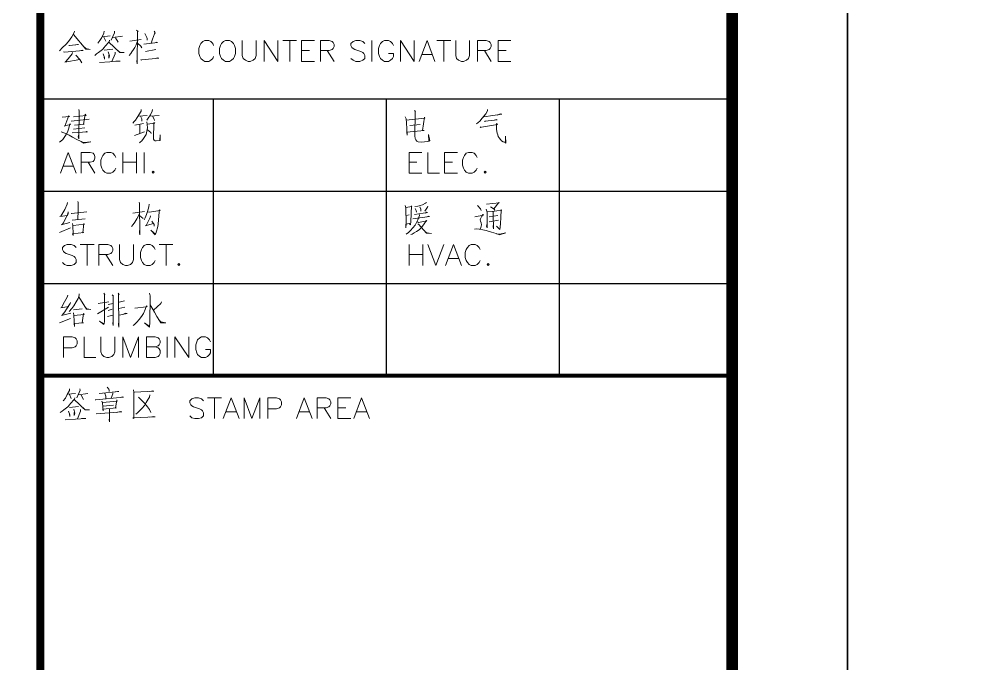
# Model space of a CAD drawing. Extents: x -9422388 to 15610651, y -1992469 to 953794.
# Drawn here: x -2899156 to -2890749, y -254683 to -249094 of the extents above; entities that cross this region are included whole.
import ezdxf

# ---------------------------------------------------------------- set-up
doc = ezdxf.new("R2010")
doc.units = 0
doc.header["$LTSCALE"] = 1000
doc.layers.add('PUB_TITLE', color=4, linetype='Continuous')

# ---------------------------------------------------------------- blocks, each defined once
blk = doc.blocks.new('TQ')
at = {"layer": 'PUB_TITLE'}
for points, const_width in [([(1746756.1, -758772.5), (1746756.1, -798756.5)], 48.8), ([(1746756.1, -764345.2), (1750935.6, -764345.2)], 24.4)]:
    blk.add_lwpolyline(points, dxfattribs=dict(at, const_width=const_width))
blk.add_lwpolyline([(1746756.1, -798756.5), (1750935.6, -798756.5), (1750935.6, -758772.5), (1746756.1, -758772.5)], close=True, dxfattribs=at)
at = {"layer": 'PUB_TITLE', "color": 140, "lineweight": 0}
for points in [[(1746963.3, -762263.5), (1746962, -762271.3), (1746947, -762298.1), (1746927.4, -762326.2), (1746911, -762343.9), (1746891.4, -762363.5), (1746871.8, -762381.8)], [(1747143.1, -762264.8), (1747141.1, -762276.5), (1747128, -762301.4), (1747116.3, -762321), (1747103.2, -762337.3)], [(1747203.8, -762264.8), (1747205.1, -762273.3), (1747185.5, -762319)], [(1747338.5, -762256.9), (1747347, -762266.7), (1747343.7, -762264.8), (1747341.7, -762460.8), (1747340.4, -762445.8), (1747341.7, -762432.7)], [(1747388.2, -762277.8), (1747399.3, -762301.4), (1747401.2, -762307.9), (1747401.2, -762317.7)], [(1747443.7, -762264.8), (1747450.2, -762274.6), (1747445.7, -762279.8), (1747433.9, -762311.2), (1747425.4, -762337.3)], [(1746956.8, -762283.1), (1747032.6, -762372), (1747034.6, -762372), (1747058.7, -762373.9), (1747032.6, -762368.7), (1747022.8, -762360.2)], [(1747174.4, -762319), (1747172.5, -762327.5), (1747146.3, -762356.9), (1747144.4, -762360.2), (1747131.3, -762375.2), (1747108.4, -762393.5), (1747096.7, -762401.4), (1747085.5, -762409.9)], [(1747130, -762298.1), (1747177.7, -762292.9)], [(1747141.1, -762299.4), (1747152.9, -762324.3)], [(1747170.5, -762330.8), (1747236.5, -762393.5), (1747262.7, -762393.5), (1747236.5, -762391.6), (1747223.4, -762380.5)], [(1747194, -762302.7), (1747252.9, -762294.8)], [(1747211.7, -762304.6), (1747226.7, -762330.8)], [(1747341.7, -762327.5), (1747335.2, -762345.8), (1747326.7, -762362.2), (1747318.9, -762375.2), (1747310.4, -762388.3), (1747303.8, -762398.1), (1747294, -762409.9)], [(1747297.3, -762324.3), (1747366.6, -762314.4)], [(1747381.6, -762342.6), (1747465.3, -762332.7), (1747460, -762330.8), (1747453.5, -762332.7)], [(1747803.8, -762350.4), (1747797.9, -762338.6), (1747786.2, -762326.9), (1747774.4, -762321), (1747750.2, -762321), (1747738.5, -762326.9), (1747726.7, -762338.6), (1747720.8, -762350.4), (1747714.3, -762368.7), (1747714.3, -762398.1), (1747720.8, -762416.4), (1747726.7, -762428.2), (1747738.5, -762439.9), (1747750.2, -762446.5), (1747774.4, -762446.5), (1747786.2, -762439.9), (1747797.9, -762428.2), (1747803.8, -762416.4)], [(1747977, -762321), (1747977, -762410.5), (1747982.9, -762428.2), (1747995.3, -762439.9), (1748013, -762446.5), (1748024.7, -762446.5), (1748043, -762439.9), (1748054.8, -762428.2), (1748060.7, -762410.5), (1748060.7, -762321)], [(1748108.4, -762321), (1748108.4, -762446.5)], [(1748108.4, -762321), (1748192.1, -762446.5), (1748192.1, -762321)], [(1748221.5, -762321), (1748305.1, -762321)], [(1748263.3, -762321), (1748263.3, -762446.5)], [(1748335.2, -762321), (1748335.2, -762446.5)], [(1748335.2, -762321), (1748413, -762321)], [(1748448.3, -762321), (1748448.3, -762446.5)], [(1748448.3, -762321), (1748502.5, -762321), (1748520.1, -762326.9), (1748526, -762332.7), (1748531.9, -762344.5), (1748531.9, -762356.9), (1748526, -762368.7), (1748520.1, -762374.6), (1748502.5, -762380.5), (1748448.3, -762380.5)], [(1748716.9, -762338.6), (1748705.1, -762326.9), (1748687.5, -762321), (1748663.3, -762321), (1748645.6, -762326.9), (1748633.2, -762338.6), (1748633.2, -762350.4), (1748639.1, -762362.8), (1748645.6, -762368.7), (1748657.4, -762374.6), (1748693.3, -762386.3), (1748705.1, -762392.2), (1748711, -762398.1), (1748716.9, -762410.5), (1748716.9, -762428.2), (1748705.1, -762439.9), (1748687.5, -762446.5), (1748663.3, -762446.5), (1748645.6, -762439.9), (1748633.2, -762428.2)], [(1748758.7, -762321), (1748758.7, -762446.5)], [(1748890.1, -762350.4), (1748884.2, -762338.6), (1748872.4, -762326.9), (1748860, -762321), (1748836.5, -762321), (1748824.1, -762326.9), (1748812.3, -762338.6), (1748806.4, -762350.4), (1748800.5, -762368.7), (1748800.5, -762398.1), (1748806.4, -762416.4), (1748812.3, -762428.2), (1748824.1, -762439.9), (1748836.5, -762446.5), (1748860, -762446.5), (1748872.4, -762439.9), (1748884.2, -762428.2), (1748890.1, -762416.4), (1748890.1, -762398.1), (1748860, -762398.1)], [(1748931.9, -762321), (1748931.9, -762446.5)], [(1748931.9, -762321), (1749015.6, -762446.5), (1749015.6, -762321)], [(1749092.7, -762321), (1749045, -762446.5)], [(1749092.7, -762321), (1749140.4, -762446.5)], [(1749152.8, -762321), (1749235.8, -762321)], [(1749194.6, -762321), (1749194.6, -762446.5)], [(1749265.9, -762321), (1749265.9, -762410.5), (1749271.8, -762428.2), (1749283.5, -762439.9), (1749301.8, -762446.5), (1749313.6, -762446.5), (1749331.2, -762439.9), (1749343.7, -762428.2), (1749349.5, -762410.5), (1749349.5, -762321)], [(1749397.2, -762321), (1749397.2, -762446.5)], [(1749397.2, -762321), (1749450.8, -762321), (1749468.5, -762326.9), (1749475, -762332.7), (1749480.9, -762344.5), (1749480.9, -762356.9), (1749475, -762368.7), (1749468.5, -762374.6), (1749450.8, -762380.5), (1749397.2, -762380.5)], [(1749522.7, -762321), (1749522.7, -762446.5)], [(1749522.7, -762321), (1749599.9, -762321)], [(1746896, -762388.3), (1746902.5, -762390.3), (1747016.3, -762380.5), (1747009.7, -762378.5), (1747003.2, -762380.5)], [(1746950.3, -762393.5), (1746948.9, -762400.1), (1746924.1, -762431.4), (1746909.1, -762449.1), (1746904.5, -762451), (1746994.7, -762436), (1746971.8, -762407.9)], [(1746929.3, -762350.4), (1746930.6, -762350.4), (1746933.9, -762350.4), (1746986.9, -762343.9), (1746980.3, -762343.9), (1746971.8, -762347.1)], [(1747195.3, -762372), (1747143.1, -762378.5)], [(1747167.2, -762388.3), (1747174.4, -762413.1), (1747170.5, -762426.2), (1747170.5, -762407.9)], [(1747208.4, -762390.3), (1747208.4, -762401.4), (1747188.8, -762447.8)], [(1747343.7, -762337.3), (1747363.3, -762353.7), (1747369.9, -762365.4)], [(1747391.4, -762387), (1747453.5, -762375.2)], [(1748335.2, -762380.5), (1748382.9, -762380.5)], [(1748490.1, -762380.5), (1748531.9, -762446.5)], [(1749439.1, -762380.5), (1749480.9, -762446.5)], [(1749522.7, -762380.5), (1749570.4, -762380.5)], [(1746994.7, -762436), (1747001.2, -762444.5), (1747006.5, -762454.3)], [(1747115, -762452.4), (1747239.8, -762444.5), (1747231.9, -762444.5), (1747213.6, -762445.8)], [(1747136.5, -762401.4), (1747144.4, -762422.9), (1747144.4, -762432.7), (1747143.1, -762419.7)], [(1747363.3, -762436), (1747366.6, -762439.3), (1747369.9, -762438), (1747471.8, -762426.2), (1747465.3, -762424.9), (1747452.2, -762429.5)], [(1748335.2, -762446.5), (1748413, -762446.5)], [(1749063.3, -762404.6), (1749122.7, -762404.6)], [(1749522.7, -762446.5), (1749599.9, -762446.5)], [(1746989.5, -762736.7), (1746990.8, -762747.8), (1746989.5, -762914.4), (1746985.5, -762902.7), (1746989.5, -762887.6)], [(1747365.9, -762738), (1747365.9, -762746.5), (1747342.4, -762785.7), (1747332.6, -762800.7), (1747322.8, -762810.5), (1747316.3, -762819)], [(1747434.6, -762738), (1747433.2, -762746.5), (1747421.5, -762769.3), (1747408.4, -762788.9), (1747399.9, -762802)], [(1749016.9, -762743.2), (1749023.4, -762749.7), (1749020.1, -762747.8), (1749020.1, -762787.6), (1749018.2, -762864.8), (1749018.2, -762896.1), (1749020.1, -762912.5), (1749024.7, -762921), (1749031.2, -762928.8), (1749039.7, -762932.1), (1749058, -762934), (1749098.6, -762930.8), (1749105.8, -762928.8), (1749109, -762927.5), (1749101.8, -762887.6), (1749103.8, -762925.5)], [(1749458.7, -762736.7), (1749458.7, -762744.5), (1749447.6, -762762.8), (1749426, -762788.9), (1749411, -762807.2), (1749391.4, -762823.6)], [(1746888.8, -762784.4), (1746933.3, -762779.1), (1746926.7, -762775.9), (1746923.5, -762788.9), (1746905.2, -762838.6), (1746901.9, -762835.3), (1746938.5, -762826.9), (1746934.6, -762823.6), (1746928, -762849.7), (1746921.5, -762873.3), (1746913.7, -762887.6), (1746905.2, -762900.7), (1746892.1, -762917.7), (1746880.3, -762928.8), (1746872.5, -762935.3)], [(1746943.1, -762807.2), (1747051.6, -762795.5)], [(1746958.1, -762782.4), (1747033.3, -762772.6), (1747026.7, -762766.1), (1747016.9, -762826.9), (1747022.1, -762825.5), (1746962.7, -762832.1)], [(1747348.9, -762777.8), (1747401.9, -762772.6)], [(1747362.7, -762777.8), (1747369.2, -762794.2), (1747370.5, -762798.7), (1747370.5, -762808.6)], [(1747418.2, -762777.8), (1747474.4, -762772.6)], [(1747434.6, -762777.8), (1747444.4, -762795.5), (1747446.3, -762804)], [(1748960.7, -762782.4), (1748965.9, -762794.2), (1748969.2, -762817), (1748970.5, -762853), (1748970.5, -762856.3), (1748972.4, -762892.9), (1748970.5, -762874.6), (1749075.7, -762864.8), (1749064.6, -762864.8), (1749077.6, -762784.4), (1749079, -762788.9), (1748965.9, -762800.7)], [(1749435.8, -762781.1), (1749544.3, -762766.1), (1749534.5, -762764.1), (1749518.2, -762771.3)], [(1749439.1, -762808.6), (1749442.3, -762810.5), (1749444.3, -762808.6), (1749516.2, -762798.7), (1749509.7, -762797.4), (1749503.1, -762800.7)], [(1746958.1, -762856.3), (1747025.4, -762848.4)], [(1747328, -762832.1), (1747380.3, -762822.3)], [(1747399.9, -762811.8), (1747401.9, -762826.9), (1747403.2, -762848.4), (1747399.9, -762868), (1747395.3, -762887.6), (1747388.8, -762900.7), (1747380.3, -762912.5), (1747369.2, -762925.5), (1747360.7, -762935.3), (1747355.5, -762938.6)], [(1747357.4, -762828.8), (1747357.4, -762883.1)], [(1747403.2, -762825.5), (1747447.6, -762819), (1747443.1, -762815.7), (1747443.1, -762825.5), (1747441.1, -762904), (1747441.1, -762915.7), (1747444.4, -762922.3), (1747449.6, -762925.5), (1747456.1, -762925.5), (1747477.7, -762924.2), (1747481, -762922.3), (1747481, -762889.6), (1747477.7, -762922.3)], [(1747403.2, -762859.5), (1747423.4, -762876.5), (1747426.7, -762883.1)], [(1748988.8, -762833.4), (1749050.9, -762826.9)], [(1749414.2, -762841.9), (1749417.5, -762845.2), (1749422.7, -762843.2), (1749518.2, -762826.9), (1749512.9, -762822.3), (1749512.9, -762830.1), (1749512.9, -762855), (1749514.9, -762870), (1749516.2, -762881.1), (1749519.5, -762890.9), (1749522.7, -762900.7), (1749528, -762909.2), (1749536.5, -762917.7), (1749543, -762925.5), (1749552.8, -762932.1), (1749562.6, -762935.3), (1749569.1, -762940.6), (1749565.9, -762897.4), (1749565.9, -762935.3)], [(1746882.3, -762871.3), (1746898.6, -762877.8), (1746911.7, -762883.1), (1746931.3, -762892.9), (1746951.6, -762904), (1746977.7, -762919), (1746999.3, -762928.8), (1747002.5, -762930.8), (1747020.2, -762940.6), (1747061.4, -762932.1), (1747060.1, -762932.1), (1747022.1, -762937.3), (1747003.8, -762932.1)], [(1746949.6, -762877.8), (1747041.8, -762871.3), (1747036.5, -762870), (1747032, -762873.3)], [(1747324.8, -762894.2), (1747385.5, -762871.3)], [(1746925.4, -762996.1), (1746877.7, -763121.6)], [(1746925.4, -762996.1), (1746973.1, -763121.6)], [(1747003.2, -762996.1), (1747003.2, -763121.6)], [(1747003.2, -762996.1), (1747056.8, -762996.1), (1747075.1, -763002), (1747081, -763008.5), (1747086.9, -763020.3), (1747086.9, -763032.1), (1747081, -763043.8), (1747075.1, -763050.4), (1747056.8, -763056.3), (1747003.2, -763056.3)], [(1747212.3, -763026.2), (1747206.5, -763014.4), (1747194, -763002), (1747182.3, -762996.1), (1747158.1, -762996.1), (1747146.3, -763002), (1747134.6, -763014.4), (1747128.7, -763026.2), (1747122.8, -763043.8), (1747122.8, -763073.9), (1747128.7, -763091.6), (1747134.6, -763104), (1747146.3, -763115.7), (1747158.1, -763121.6), (1747182.3, -763121.6), (1747194, -763115.7), (1747206.5, -763104), (1747212.3, -763091.6)], [(1747254.2, -762996.1), (1747254.2, -763121.6)], [(1747337.2, -762996.1), (1747337.2, -763121.6)], [(1747384.9, -762996.1), (1747384.9, -763121.6)], [(1748984.2, -762996.1), (1748984.2, -763121.6)], [(1748984.2, -762996.1), (1749062, -762996.1)], [(1749097.3, -762996.1), (1749097.3, -763121.6), (1749169.1, -763121.6)], [(1749199.2, -762996.1), (1749199.2, -763121.6)], [(1749199.2, -762996.1), (1749276.3, -762996.1)], [(1749395.9, -763026.2), (1749390.1, -763014.4), (1749378.3, -763002), (1749365.9, -762996.1), (1749342.3, -762996.1), (1749329.9, -763002), (1749318.2, -763014.4), (1749312.3, -763026.2), (1749306.4, -763043.8), (1749306.4, -763073.9), (1749312.3, -763091.6), (1749318.2, -763104), (1749329.9, -763115.7), (1749342.3, -763121.6), (1749365.9, -763121.6), (1749378.3, -763115.7), (1749390.1, -763104), (1749395.9, -763091.6)], [(1746896, -763079.8), (1746955.5, -763079.8)], [(1747045, -763056.3), (1747086.9, -763121.6)], [(1747254.2, -763056.3), (1747337.2, -763056.3)], [(1748984.2, -763056.3), (1749031.9, -763056.3)], [(1749199.2, -763056.3), (1749246.9, -763056.3)], [(1748984.2, -763121.6), (1749062, -763121.6)], [(1749199.2, -763121.6), (1749276.3, -763121.6)], [(1746920.2, -763298.7), (1746918.2, -763309.8), (1746903.9, -763341.2), (1746880.3, -763381.1), (1746873.8, -763384.4), (1746920.2, -763377.8), (1746924.8, -763364.7), (1746924.8, -763356.2), (1746923.5, -763369.3), (1746894, -763423.6), (1746890.8, -763430.1), (1746882.3, -763433.4), (1746934.6, -763419)], [(1746982.3, -763293.5), (1746985.5, -763300), (1746985.5, -763349.7), (1746984.2, -763400.7)], [(1747354.2, -763296.8), (1747355.5, -763305.3), (1747357.4, -763494.2), (1747355.5, -763479.8), (1747357.4, -763454.9)], [(1747413.6, -763309.8), (1747411.7, -763324.9), (1747405.1, -763354.3), (1747398.6, -763372.6), (1747390.1, -763390.9), (1747383.6, -763404)], [(1748960.7, -763317), (1748963.9, -763331.4), (1748965.9, -763428.8), (1748963.9, -763453), (1748963.9, -763430.1), (1748985.5, -763426.8), (1748993.3, -763433.4), (1748995.3, -763413.8), (1748998.6, -763318.3), (1749001.8, -763323.6), (1748963.9, -763330.1)], [(1749088.8, -763298.7), (1749084.2, -763303.3), (1749064.6, -763313.1), (1749037.8, -763320.3), (1749018.2, -763323.6)], [(1749049.5, -763324.9), (1749054.8, -763339.9), (1749054.8, -763344.5), (1749054.8, -763351)], [(1749097.3, -763320.3), (1749095.3, -763326.8), (1749079, -763351)], [(1749397.9, -763317), (1749416.2, -763336.6), (1749420.8, -763347.8)], [(1749452.1, -763309.8), (1749528, -763302), (1749526, -763298.7), (1749496.6, -763337.9), (1749477, -763324.9), (1749498.6, -763339.9), (1749501.8, -763346.4)], [(1746943.1, -763366.1), (1746945, -763366.1), (1747038.5, -763356.2)], [(1747355.5, -763368), (1747339.1, -763397.4), (1747328, -763417), (1747318.2, -763432.1), (1747306.5, -763445.1)], [(1747316.3, -763362.8), (1747386.8, -763354.3)], [(1747358.7, -763379.1), (1747377, -763395.5)], [(1747421.5, -763379.1), (1747420.2, -763388.9), (1747403.2, -763422.3), (1747395.3, -763438.6), (1747390.1, -763439.9), (1747439.8, -763426.8)], [(1747405.1, -763356.2), (1747413.6, -763357.6), (1747481, -763347.8), (1747475.7, -763343.2), (1747474.4, -763354.3), (1747474.4, -763357.6), (1747467.9, -763428.8), (1747467.9, -763432.1), (1747464.6, -763453), (1747459.4, -763473.2), (1747454.2, -763486.3), (1747450.9, -763494.2), (1747423.4, -763466.7), (1747452.9, -763490.9), (1747456.1, -763481.1)], [(1748965.9, -763377.8), (1748985.5, -763374.5)], [(1749046.3, -763371.3), (1749047.6, -763377.8), (1749037.8, -763404), (1749029.9, -763420.3), (1749020.1, -763435.3), (1749007.1, -763451.7), (1748993.3, -763468), (1748980.3, -763479.8), (1748967.2, -763490.9)], [(1749007.1, -763398.7), (1749107.1, -763384.4), (1749101.8, -763382.4), (1749090.7, -763385.7)], [(1749016.9, -763371.3), (1749095.3, -763359.5), (1749090.7, -763357.6), (1749080.9, -763362.8)], [(1749020.1, -763334.7), (1749028, -763347.8), (1749029.9, -763357.6)], [(1749381.6, -763385.7), (1749434.5, -763375.9), (1749429.3, -763372.6), (1749424, -763382.4), (1749416.2, -763397.4), (1749414.2, -763404), (1749416.2, -763412.5), (1749420.8, -763422.3), (1749422.7, -763433.4), (1749417.5, -763449.7), (1749414.2, -763460.2)], [(1749450.8, -763339.9), (1749455.4, -763357.6), (1749455.4, -763432.1), (1749455.4, -763453), (1749452.1, -763441.9), (1749455.4, -763425.5)], [(1749455.4, -763356.2), (1749485.5, -763353), (1749514.9, -763349.7), (1749543, -763347.8), (1749539.7, -763341.2), (1749537.8, -763392.2), (1749536.5, -763423.6), (1749534.5, -763449.7), (1749533.2, -763461.5), (1749512.9, -763441.9)], [(1749468.5, -763385.7), (1749521.4, -763377.8)], [(1749493.3, -763354.3), (1749493.3, -763395.5), (1749495.3, -763435.3), (1749495.3, -763436.6), (1749495.3, -763458.2), (1749492, -763446.4), (1749495.3, -763426.8)], [(1746948.3, -763405.3), (1747026.7, -763397.4)], [(1746951.6, -763425.5), (1746952.9, -763438.6), (1746954.8, -763489.6), (1746954.8, -763499.4), (1746951.6, -763487.6), (1747018.9, -763481.1), (1747013.7, -763483), (1747018.9, -763425.5), (1747016.9, -763432.1), (1747023.5, -763430.1), (1746954.8, -763438.6)], [(1747430, -763412.5), (1747444.4, -763432.1), (1747444.4, -763441.9)], [(1749034.5, -763415.7), (1749041, -763419), (1749090.7, -763410.5), (1749088.8, -763407.2), (1749075.7, -763428.8), (1749065.9, -763441.9), (1749058, -763451.7), (1749044.3, -763464.7), (1749029.9, -763474.5), (1749014.9, -763483), (1749003.8, -763489.6), (1748995.3, -763492.8)], [(1749037.8, -763430.1), (1749041, -763430.1), (1749088.8, -763484.4), (1749118.8, -763486.3), (1749090.7, -763483), (1749080.9, -763476.5)], [(1749468.5, -763415.7), (1749524.7, -763405.3)], [(1746872.5, -763481.1), (1746939.8, -763453)], [(1749380.3, -763460.2), (1749393.3, -763458.2), (1749407.7, -763460.2), (1749429.3, -763464.7), (1749450.8, -763468), (1749482.2, -763477.8), (1749509.7, -763486.3), (1749531.2, -763494.2), (1749569.1, -763483), (1749531.2, -763490.9), (1749512.9, -763487.6)], [(1746973.1, -763571.3), (1746961.4, -763559.5), (1746943.7, -763553.6), (1746919.5, -763553.6), (1746901.9, -763559.5), (1746890.1, -763571.3), (1746890.1, -763583.7), (1746896, -763595.5), (1746901.9, -763601.3), (1746913.7, -763607.2), (1746949.6, -763619), (1746961.4, -763625.5), (1746967.2, -763631.4), (1746973.1, -763643.2), (1746973.1, -763660.8), (1746961.4, -763673.2), (1746943.7, -763679.1), (1746919.5, -763679.1), (1746901.9, -763673.2), (1746890.1, -763660.8)], [(1746997.3, -763553.6), (1747081, -763553.6)], [(1747039.1, -763553.6), (1747039.1, -763679.1)], [(1747110.4, -763553.6), (1747110.4, -763679.1)], [(1747110.4, -763553.6), (1747164.6, -763553.6), (1747182.3, -763559.5), (1747188.2, -763565.4), (1747194, -763577.2), (1747194, -763589.6), (1747188.2, -763601.3), (1747182.3, -763607.2), (1747164.6, -763613.1), (1747110.4, -763613.1)], [(1747235.9, -763553.6), (1747235.9, -763643.2), (1747241.7, -763660.8), (1747254.2, -763673.2), (1747271.8, -763679.1), (1747283.6, -763679.1), (1747301.9, -763673.2), (1747313.6, -763660.8), (1747319.5, -763643.2), (1747319.5, -763553.6)], [(1747450.9, -763583.7), (1747445, -763571.3), (1747432.6, -763559.5), (1747420.8, -763553.6), (1747397.3, -763553.6), (1747384.9, -763559.5), (1747373.1, -763571.3), (1747367.2, -763583.7), (1747361.4, -763601.3), (1747361.4, -763631.4), (1747367.2, -763649.1), (1747373.1, -763660.8), (1747384.9, -763673.2), (1747397.3, -763679.1), (1747420.8, -763679.1), (1747432.6, -763673.2), (1747445, -763660.8), (1747450.9, -763649.1)], [(1747474.4, -763553.6), (1747558.1, -763553.6)], [(1747516.3, -763553.6), (1747516.3, -763679.1)], [(1748984.2, -763553.6), (1748984.2, -763679.1)], [(1749067.8, -763553.6), (1749067.8, -763679.1)], [(1749097.3, -763553.6), (1749145, -763679.1), (1749193.3, -763553.6)], [(1749252.8, -763553.6), (1749205.1, -763679.1)], [(1749252.8, -763553.6), (1749300.5, -763679.1)], [(1749413.6, -763583.7), (1749407.7, -763571.3), (1749395.9, -763559.5), (1749384.2, -763553.6), (1749360, -763553.6), (1749348.2, -763559.5), (1749336.5, -763571.3), (1749329.9, -763583.7), (1749324, -763601.3), (1749324, -763631.4), (1749329.9, -763649.1), (1749336.5, -763660.8), (1749348.2, -763673.2), (1749360, -763679.1), (1749384.2, -763679.1), (1749395.9, -763673.2), (1749407.7, -763660.8), (1749413.6, -763649.1)], [(1747152.2, -763613.1), (1747194, -763679.1)], [(1748984.2, -763613.1), (1749067.8, -763613.1)], [(1749222.7, -763637.3), (1749282.2, -763637.3)], [(1746922.8, -763858.9), (1746919.5, -763870.6), (1746903.2, -763900), (1746883.6, -763933.4), (1746880.3, -763934.7), (1746928, -763926.8)], [(1746992.1, -763851), (1746992.1, -763858.9), (1746985.5, -763879.1), (1746973.8, -763898.7), (1746959.4, -763923.6), (1746947.6, -763939.9), (1746931.3, -763957.5)], [(1747140.4, -763847.7), (1747147, -763857.5), (1747143.7, -763852.3), (1747143.7, -764017), (1747141.8, -764032), (1747140.4, -764035.3), (1747114.3, -764017), (1747141.8, -764032)], [(1747191.4, -763857.5), (1747198, -763865.4), (1747196, -763862.1), (1747196, -764043.2), (1747194.7, -764028.8), (1747196, -764015.7)], [(1747226.1, -763847.7), (1747232.6, -763855.6), (1747229.3, -763852.3), (1747230.6, -764051.7), (1747229.3, -764035.3), (1747230.6, -764019)], [(1747416.9, -763847.7), (1747420.2, -763862.1), (1747418.9, -764030.1), (1747416.9, -764045.1), (1747415.6, -764053), (1747385.5, -764026.8), (1747415.6, -764048.4)], [(1746939.1, -763903.3), (1746937.8, -763908.5), (1746915, -763944.5), (1746905.2, -763959.5), (1746888.2, -763979.1), (1746883.6, -763982.4), (1746941.1, -763968)], [(1746988.8, -763868.7), (1747036.5, -763944.5), (1747062.7, -763946.4), (1747037.8, -763941.2), (1747030, -763933.4)], [(1747105.8, -763909.8), (1747169.9, -763898.7)], [(1747166.6, -763916.4), (1747196, -763909.8)], [(1747232.6, -763902), (1747265.3, -763893.5)], [(1747489.5, -763898.7), (1747484.2, -763909.8), (1747439.8, -763949.7)], [(1747010.4, -763941.2), (1746957.4, -763947.7)], [(1746957.4, -763966), (1746959.4, -763981.1), (1746960.7, -764013.7), (1746962.7, -764048.4), (1746960.7, -764030.1), (1747018.2, -764026.8), (1747010.4, -764026.8), (1747016.9, -763969.3), (1747021.5, -763975.8), (1746959.4, -763981.1)], [(1747102.5, -763972.6), (1747168.5, -763931.4)], [(1747191.4, -763944.5), (1747166.6, -763951)], [(1747267.2, -763931.4), (1747230.6, -763939.9)], [(1747232.6, -763979.1), (1747280.3, -763969.3), (1747273.8, -763968), (1747262, -763972.6)], [(1747328, -763937.9), (1747397.3, -763930.1), (1747401.9, -763928.1), (1747398.6, -763923.6), (1747390.8, -763946.4), (1747379, -763969.3), (1747367.9, -763988.9), (1747354.2, -764005.3), (1747339.8, -764022.2), (1747324.8, -764035.3), (1747316.9, -764041.9)], [(1747420.2, -763918.3), (1747433.2, -763937.9), (1747446.3, -763960.8), (1747461.4, -763987.6), (1747477.7, -764015.7), (1747484.2, -764025.5), (1747515.6, -764025.5), (1747484.2, -764020.3)], [(1746871.8, -764026.8), (1746939.1, -764000.7)], [(1747163.3, -763987.6), (1747194.7, -763979.1)], [(1747471.2, -764005.3), (1747486.2, -764022.2)], [(1746896, -764111.1), (1746896, -764236)], [(1746896, -764111.1), (1746949.6, -764111.1), (1746967.2, -764117), (1746973.1, -764122.9), (1746979.7, -764134.7), (1746979.7, -764152.3), (1746973.1, -764164.7), (1746967.2, -764170.6), (1746949.6, -764176.5), (1746896, -764176.5)], [(1747021.5, -764111.1), (1747021.5, -764236), (1747092.7, -764236)], [(1747122.8, -764111.1), (1747122.8, -764200.7), (1747128.7, -764218.3), (1747140.4, -764230.1), (1747158.1, -764236), (1747170.5, -764236), (1747188.2, -764230.1), (1747199.9, -764218.3), (1747206.5, -764200.7), (1747206.5, -764111.1)], [(1747254.2, -764111.1), (1747254.2, -764236)], [(1747254.2, -764111.1), (1747301.9, -764236), (1747349.6, -764111.1), (1747349.6, -764236)], [(1747397.3, -764111.1), (1747397.3, -764236)], [(1747397.3, -764111.1), (1747450.9, -764111.1), (1747468.5, -764117), (1747474.4, -764122.9), (1747480.3, -764134.7), (1747480.3, -764146.4), (1747474.4, -764158.8), (1747468.5, -764164.7), (1747450.9, -764170.6), (1747397.3, -764170.6)], [(1747522.1, -764111.1), (1747522.1, -764236)], [(1747569.8, -764111.1), (1747569.8, -764236)], [(1747569.8, -764111.1), (1747653.5, -764236), (1747653.5, -764111.1)], [(1747784.9, -764140.5), (1747779, -764128.8), (1747767.2, -764117), (1747754.8, -764111.1), (1747731.3, -764111.1), (1747719.5, -764117), (1747707.1, -764128.8), (1747701.2, -764140.5), (1747695.3, -764158.8), (1747695.3, -764188.3), (1747701.2, -764206.6), (1747707.1, -764218.3), (1747719.5, -764230.1), (1747731.3, -764236), (1747754.8, -764236), (1747767.2, -764230.1), (1747779, -764218.3), (1747784.9, -764206.6), (1747784.9, -764188.3), (1747754.8, -764188.3)], [(1747450.9, -764170.6), (1747468.5, -764176.5), (1747474.4, -764182.4), (1747480.3, -764194.1), (1747480.3, -764212.4), (1747474.4, -764224.2), (1747468.5, -764230.1), (1747450.9, -764236), (1747397.3, -764236)], [(1746933.9, -764424.2), (1746932.6, -764436), (1746919.5, -764460.1), (1746907.8, -764480.4), (1746894.7, -764496.7)], [(1746994.7, -764424.2), (1746996.7, -764432.7), (1746977.1, -764478.4)], [(1747111.7, -764453.6), (1747230, -764440.5), (1747223.4, -764440.5), (1747208.4, -764443.8)], [(1747160.7, -764414.4), (1747170.5, -764427.5), (1747172.5, -764430.7), (1747172.5, -764440.5)], [(1747320.2, -764430.7), (1747322.1, -764447.1), (1747322.1, -764605.2), (1747315.6, -764600), (1747450.2, -764593.5), (1747440.4, -764592.2), (1747418.9, -764595.4)], [(1747325.4, -764445.8), (1747442.4, -764439.2), (1747437.2, -764437.3), (1747417.6, -764440.5)], [(1746965.3, -764478.4), (1746963.3, -764486.9), (1746937.2, -764516.3), (1746935.9, -764519.6), (1746922.8, -764534.6), (1746899.3, -764552.3), (1746888.2, -764560.8), (1746876.4, -764568.6)], [(1746920.8, -764456.9), (1746968.6, -764452.3)], [(1746932.6, -764458.8), (1746943.7, -764483.7)], [(1746962, -764490.2), (1747028, -764552.3), (1747054.2, -764552.3), (1747028, -764551), (1747014.3, -764539.2)], [(1746984.9, -764462.1), (1747044.4, -764453.6)], [(1747003.2, -764463.4), (1747018.2, -764490.2)], [(1747088.8, -764491.5), (1747092.1, -764491.5), (1747259.4, -764475.2), (1747252.9, -764473.2), (1747238.5, -764476.5)], [(1747128, -764500), (1747131.3, -764509.8), (1747136.5, -764557.5), (1747133.3, -764547.7), (1747216.9, -764539.2), (1747211.7, -764541.2), (1747218.2, -764491.5), (1747220.2, -764500), (1747131.3, -764507.9)], [(1747146.3, -764452.3), (1747152.9, -764469.9), (1747152.9, -764483.7)], [(1747194, -764449), (1747195.3, -764455.6), (1747185.5, -764480.4)], [(1747418.9, -764462.1), (1747415.6, -764475.2), (1747407.8, -764488.2), (1747396, -764507.9), (1747386.2, -764524.8), (1747371.2, -764542.5), (1747356.8, -764558.8), (1747343.7, -764570.6), (1747333.9, -764577.1)], [(1747350.2, -764475.2), (1747366.6, -764491.5), (1747386.2, -764511.1), (1747404.5, -764534.6), (1747415.6, -764549), (1747424.1, -764567.3)], [(1747743, -764498), (1747730.6, -764485.6), (1747713, -764479.7), (1747689.4, -764479.7), (1747671.1, -764485.6), (1747659.4, -764498), (1747659.4, -764509.8), (1747665.3, -764521.6), (1747671.1, -764527.5), (1747682.9, -764534), (1747718.9, -764545.8), (1747730.6, -764551.6), (1747737.2, -764557.5), (1747743, -764569.3), (1747743, -764587.6), (1747730.6, -764599.4), (1747713, -764605.2), (1747689.4, -764605.2), (1747671.1, -764599.4), (1747659.4, -764587.6)], [(1747766.6, -764479.7), (1747850.2, -764479.7)], [(1747808.4, -764479.7), (1747808.4, -764605.2)], [(1747909.7, -764479.7), (1747862, -764605.2)], [(1747909.7, -764479.7), (1747957.4, -764605.2)], [(1747987.5, -764479.7), (1747987.5, -764605.2)], [(1747987.5, -764479.7), (1748035.2, -764605.2), (1748082.9, -764479.7), (1748082.9, -764605.2)], [(1748130.6, -764479.7), (1748130.6, -764605.2)], [(1748130.6, -764479.7), (1748184.2, -764479.7), (1748202.5, -764485.6), (1748208.4, -764492.2), (1748214.3, -764503.9), (1748214.3, -764521.6), (1748208.4, -764534), (1748202.5, -764539.9), (1748184.2, -764545.8), (1748130.6, -764545.8)], [(1748351.5, -764479.7), (1748303.8, -764605.2)], [(1748351.5, -764479.7), (1748399.2, -764605.2)], [(1748429.3, -764479.7), (1748429.3, -764605.2)], [(1748429.3, -764479.7), (1748482.9, -764479.7), (1748500.5, -764485.6), (1748506.4, -764492.2), (1748512.3, -764503.9), (1748512.3, -764515.7), (1748506.4, -764527.5), (1748500.5, -764534), (1748482.9, -764539.9), (1748429.3, -764539.9)], [(1748554.1, -764479.7), (1748554.1, -764605.2)], [(1748554.1, -764479.7), (1748631.9, -764479.7)], [(1748697.3, -764479.7), (1748649.6, -764605.2)], [(1748697.3, -764479.7), (1748745, -764605.2)], [(1746927.4, -764560.8), (1746935.9, -764582.4), (1746935.9, -764592.2), (1746933.9, -764579.1)], [(1746986.9, -764531.4), (1746933.9, -764537.9)], [(1746958.8, -764547.7), (1746965.3, -764572.6), (1746962, -764585.6), (1746962, -764567.3)], [(1746999.9, -764549), (1746999.9, -764560.8), (1746980.3, -764606.5)], [(1747093.4, -764575.8), (1747248.3, -764564.1), (1747239.8, -764562.1), (1747218.2, -764567.3)], [(1747134.6, -764529.4), (1747198.6, -764522.9)], [(1747174.4, -764547.7), (1747174.4, -764623.5), (1747172.5, -764611.8), (1747174.4, -764600)], [(1748470.5, -764539.9), (1748512.3, -764605.2)], [(1748554.1, -764539.9), (1748601.8, -764539.9)], [(1746905.8, -764611.8), (1747031.3, -764603.3), (1747022.8, -764603.3), (1747004.5, -764605.2)], [(1747880.3, -764563.4), (1747939.8, -764563.4)], [(1748321.5, -764563.4), (1748381.6, -764563.4)], [(1748554.1, -764605.2), (1748631.9, -764605.2)], [(1748667.9, -764563.4), (1748727.3, -764563.4)]]:
    blk.add_lwpolyline(points, dxfattribs=at)
for points in [[(1747875.7, -762321), (1747864, -762326.9), (1747851.5, -762338.6), (1747845.7, -762350.4), (1747839.8, -762368.7), (1747839.8, -762398.1), (1747845.7, -762416.4), (1747851.5, -762428.2), (1747864, -762439.9), (1747875.7, -762446.5), (1747899.2, -762446.5), (1747911.7, -762439.9), (1747923.4, -762428.2), (1747929.3, -762416.4), (1747935.2, -762398.1), (1747935.2, -762368.7), (1747929.3, -762350.4), (1747923.4, -762338.6), (1747911.7, -762326.9), (1747899.2, -762321), (1747875.7, -762321)], [(1747439.1, -763109.9), (1747432.6, -763115.7), (1747439.1, -763121.6), (1747445, -763115.7), (1747439.1, -763109.9)], [(1749443.6, -763109.9), (1749437.8, -763115.7), (1749443.6, -763121.6), (1749449.5, -763115.7), (1749443.6, -763109.9)], [(1747594, -763666.7), (1747588.1, -763673.2), (1747594, -763679.1), (1747599.9, -763673.2), (1747594, -763666.7)], [(1749461.3, -763666.7), (1749455.4, -763673.2), (1749461.3, -763679.1), (1749467.2, -763673.2), (1749461.3, -763666.7)]]:
    blk.add_lwpolyline(points, close=True, dxfattribs=at)
at = {"layer": 'PUB_TITLE'}
for points in [[(1746756.1, -762673.4), (1750935.6, -762673.4)], [(1747801, -762673.4), (1747801, -764345.2)], [(1748845.8, -762673.4), (1748845.8, -764345.2)], [(1749890.7, -762673.4), (1749890.7, -764345.2)], [(1746756.1, -763230.6), (1750935.6, -763230.6)], [(1746756.1, -763787.9), (1750935.6, -763787.9)], [(1746756.1, -764345.2), (1750935.6, -764345.2)]]:
    blk.add_lwpolyline(points, dxfattribs=at)
blk = doc.blocks.new('图签')
at = {"xscale": 1.43572, "yscale": 1.43572, "zscale": 1.43572}
blk.add_blockref('TQ', (-231624.4, 689572.7), dxfattribs=at)

msp = doc.modelspace()

# ---------------------------------------------------------------- linework, layer by layer
at = {"layer": 'PUB_TITLE'}
for points in [[(-2997074.25692, -302583.96919), (-2891974.25692, -302583.96919), (-2891974.25692, -243183.96919), (-2997074.25692, -243183.96919)], [(-2891974.25692, -302583.96919), (-2786874.25692, -302583.96919), (-2786874.25692, -243183.96919), (-2891974.25692, -243183.96919)]]:
    msp.add_lwpolyline(points, close=True, dxfattribs=at)
at = {"layer": 'PUB_TITLE', "const_width": 100}
msp.add_lwpolyline([(-2994574.25692, -301583.96919), (-2892974.25692, -301583.96919), (-2892974.25692, -244183.96919), (-2994574.25692, -244183.96919)], close=True, dxfattribs=at)

# ---------------------------------------------------------------- block references
msp.add_blockref('图签', (-5175203.06659, 155628.18041))

doc.saveas('drawing.dxf')
